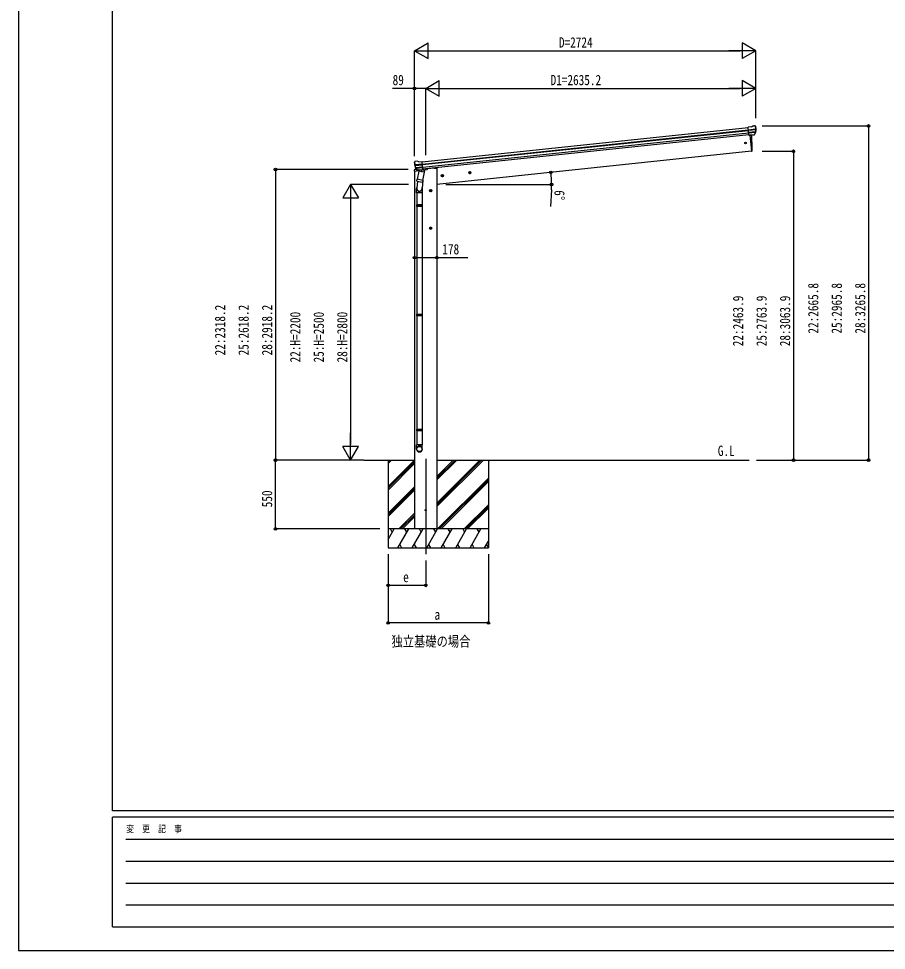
# Model space of a CAD drawing. Units: millimetres, scale not verified. Extents: x -10512 to 10512, y -7425 to 7425.
# Drawn here: x -10512 to -3585, y -7425 to 10 of the extents above; entities that cross this region are included whole.
import ezdxf
from ezdxf.enums import TextEntityAlignment as Align

# ---------------------------------------------------------------- set-up
doc = ezdxf.new("R2010")
doc.units = ezdxf.units.MM
doc.header["$LTSCALE"] = 40
for name, color, linetype in [('0-2_USER1', 3, 'Continuous'), ('0-3_YKK_12', 2, 'Continuous'), ('0-4_YKK_13', 4, 'Continuous'), ('0-5_YKK_A1', 4, 'Continuous'), ('0-6_YKK_D', 6, 'Continuous'), ('0-7_YKK_ZWAK', 7, 'Continuous')]:
    doc.layers.add(name, color=color, linetype=linetype)
doc.styles.add('ＭＳ ゴシック', font='')
doc.styles.get('ＭＳ ゴシック').set_extended_font_data('MS Gothic')

msp = doc.modelspace()

# ---------------------------------------------------------------- linework, layer by layer
at = {"layer": '0-3_YKK_12'}
msp.add_line((-7262.45, -3503.29), (-7262.45, -4262.5), dxfattribs=at)
at = {"layer": '0-4_YKK_13'}
for p, q in [((-4662.86, -853.55), (-4689.38, -856.34)), ((-4682.6, -920.89), (-4689.38, -856.34)), ((-4687.23, -876.87), (-4627.49, -870.59)), ((-4627.01, -876.46), (-4686.61, -882.72)), ((-4636.54, -844.75), (-4636.55, -844.75)), ((-4632.88, -845.84), (-4632.88, -845.84)), ((-4632.88, -845.84), (-4628.56, -849.34)), ((-4628.56, -849.34), (-4627.7, -850.04)), ((-4626.31, -853.73), (-4626.62, -851.88)), ((-4627.85, -893.21), (-4684.88, -899.21)), ((-4629.23, -897.88), (-4684.41, -903.67)), ((-4639.25, -916.11), (-4682.62, -920.67)), ((-4682.6, -920.89), (-4672.65, -919.85)), ((-4675.72, -920.17), (-4662.22, -1048.56)), ((-4672.65, -919.85), (-4672.38, -919.91)), ((-4672.38, -919.91), (-4647.05, -917.25)), ((-4647.05, -917.25), (-4646.8, -917.13)), ((-4646.8, -917.13), (-4639.11, -916.32)), ((-4637.79, -914.45), (-4628.35, -896.15)), ((-4636.74, -914.88), (-4626.62, -896.62)), ((-4662.22, -1048.56), (-4660.17, -1048.27)), ((-7353.37, -1140.36), (-7353.45, -1138.49)), ((-7352.08, -1135.59), (-7352.78, -1136.45)), ((-7348.59, -1131.27), (-7352.08, -1135.59)), ((-7288.98, -1150.33), (-7348.71, -1156.6)), ((-7348.59, -1131.27), (-7348.58, -1131.27)), ((-7347.96, -1162.44), (-7288.36, -1156.18)), ((-7345.23, -1129.45), (-7345.22, -1129.45)), ((-7330.45, -1198), (-7344.15, -1182.25)), ((-7343.66, -1178.66), (-7286.63, -1172.66)), ((-7329.51, -1197.36), (-7342.56, -1181.43)), ((-7341.33, -1182.93), (-7286.16, -1177.13)), ((-7317.66, -1132.58), (-7291.13, -1129.8)), ((-7284.35, -1194.35), (-7291.13, -1129.8)), ((-7248.07, -1187.61), (-7248.48, -1190.78)), ((-7355.03, -1199.1), (-7355.93, -1205.93)), ((-7355.93, -1205.93), (-7318.49, -1202)), ((-7333.48, -1194.52), (-7352.37, -1196.51)), ((-7317.09, -1206.32), (-7330.45, -1271.98)), ((-7320.15, -1198.11), (-7327.84, -1198.92)), ((-7327.75, -1198.68), (-7284.37, -1194.12)), ((-7327.07, -1197.96), (-7325.51, -1197.8)), ((-7325.51, -1197.8), (-7287.97, -1193.85)), ((-7323.72, -1198.26), (-7323.86, -1198.99)), ((-7323.25, -1200.12), (-7298.5, -1209.87)), ((-7319.88, -1198.18), (-7320.15, -1198.11)), ((-7294.55, -1195.51), (-7319.88, -1198.18)), ((-7272.21, -1215.46), (-7317.09, -1206.32)), ((-7314.91, -1203.4), (-7315.57, -1206.63)), ((-7294.11, -1194.88), (-7297.03, -1209.23)), ((-7294.29, -1195.39), (-7294.55, -1195.51)), ((-7284.35, -1194.35), (-7294.29, -1195.39)), ((-7287.97, -1193.85), (-7286.4, -1193.69)), ((-7285.57, -1281.11), (-7272.21, -1215.46)), ((-7284.59, -1191.8), (-7283.66, -1191.99)), ((-7283.66, -1191.99), (-7272.46, -1208.92)), ((-7279.71, -1197.92), (-7252.92, -1195.1)), ((-7272.46, -1208.92), (-7273.73, -1215.15)), ((-7328.04, -1287.27), (-7333.6, -1342.99)), ((-7332.93, -1284.23), (-7330.44, -1271.98)), ((-7332.71, -1285.63), (-7332.71, -1285.62)), ((-7331.38, -1286.59), (-7290.42, -1294.92)), ((-7285.57, -1281.11), (-7330.45, -1271.98)), ((-7285.13, -1278.97), (-7291.79, -1346.72)), ((-7285.58, -1281.11), (-7288.12, -1293.58)), ((-7335.75, -1380.15), (-7335.75, -1345.8)), ((-7289.75, -1380.15), (-7335.75, -1380.15)), ((-7333.75, -1380.15), (-7333.75, -1476.9)), ((-7291.75, -1380.15), (-7291.75, -1476.9)), ((-7289.75, -1345.5), (-7289.75, -1380.15)), ((-7335.75, -1478.9), (-7334.75, -1476.9)), ((-7289.75, -1478.9), (-7335.75, -1478.9)), ((-7289.75, -1486.9), (-7335.75, -1486.9)), ((-7290.75, -1476.9), (-7334.75, -1476.9)), ((-7289.75, -1478.9), (-7290.75, -1476.9)), ((-7289.75, -1486.9), (-7290.75, -1488.9)), ((-7289.75, -1478.9), (-7289.75, -1486.9)), ((-7290.75, -1488.9), (-7334.75, -1488.9)), ((-7333.75, -1488.9), (-7333.75, -2350.58)), ((-7291.75, -1488.9), (-7291.75, -2350.58)), ((-7335.75, -2352.58), (-7334.75, -2350.58)), ((-7289.75, -2352.58), (-7335.75, -2352.58)), ((-7289.75, -2360.58), (-7335.75, -2360.58)), ((-7290.75, -2350.58), (-7334.75, -2350.58)), ((-7290.75, -2362.58), (-7334.75, -2362.58)), ((-7333.75, -2362.58), (-7333.75, -3268.27)), ((-7291.75, -2362.58), (-7291.75, -3268.27)), ((-7289.75, -2352.58), (-7290.75, -2350.58)), ((-7289.75, -2360.58), (-7290.75, -2362.58)), ((-7289.75, -2352.58), (-7289.75, -2360.58)), ((-7335.75, -3270.27), (-7334.75, -3268.27)), ((-7289.75, -3270.27), (-7335.75, -3270.27)), ((-7290.75, -3268.27), (-7334.75, -3268.27)), ((-7289.75, -3270.27), (-7290.75, -3268.27)), ((-7289.75, -3270.27), (-7289.75, -3278.27)), ((-7289.75, -3278.27), (-7335.75, -3278.27)), ((-7290.75, -3280.27), (-7334.75, -3280.27)), ((-7333.75, -3280.27), (-7333.75, -3390.27)), ((-7291.75, -3280.27), (-7291.75, -3390.27)), ((-7289.75, -3278.27), (-7290.75, -3280.27)), ((-7335.75, -3424.41), (-7335.75, -3390.27)), ((-7289.75, -3390.27), (-7335.75, -3390.27)), ((-7289.75, -3424.41), (-7289.75, -3390.27))]:
    msp.add_line(p, q, dxfattribs=at)
for points in [[(-4662.86, -853.55), (-4651.26, -846.58), (-4651.26, -846.58)], [(-4650.03, -846.17), (-4650.03, -846.17), (-4636.55, -844.75)], [(-7331.74, -1128.03), (-7331.74, -1128.03), (-7345.22, -1129.45)], [(-7317.66, -1132.58), (-7330.45, -1128.18), (-7330.45, -1128.18)], [(-7335.75, -1478.9), (-7335.75, -1486.9), (-7334.75, -1488.9)], [(-7335.75, -2352.58), (-7335.75, -2360.58), (-7334.75, -2362.58)], [(-7335.75, -3270.27), (-7335.75, -3278.27), (-7334.75, -3280.27)]]:
    msp.add_lwpolyline(points, dxfattribs=at)
for centre, radius in [((-4709.42, -982.22), 6.5), ((-7262.45, -3912.5), 4.5)]:
    msp.add_circle(centre, radius, dxfattribs=at)
for centre, radius, start, end in [((-4649.72, -849.16), 3, 96.02369, 120.97631), ((-4636.03, -849.73), 5, 51.04426, 95.95574), ((-4819.87, -875.38), 192.44, 1.4271, 6.57578), ((-4827.2, -874.85), 200.2, 354.20009, 359.53883), ((-4582.22, -868.48), 45.32, 182.67122, 185.64518), ((-4626.82, -877.8), 1.35, 95.1605, 97.91927), ((-4624.22, -876.24), 2.74, 179.02151, 184.43412), ((-4827.2, -874.85), 202, 354.13916, 6), ((-5557.82, -1008.34), 900.99, 357.6414, 5.70688), ((-4639.36, -913.43), 2.99, 285.2717, 331.00739), ((-4631.01, -894.78), 3, 332.69111, 354.20009), ((-4629.24, -895.17), 3, 331, 354.13916), ((-4660.59, -1045.3), 3, 278, 357.63919), ((-7152.48, -1119.24), 202, 186, 197.86084), ((-7159.54, -1121.29), 192.44, 185.42422, 190.5729), ((-7393.44, -1163.95), 45.32, 6.35482, 9.32878), ((-7344.7, -1134.42), 5, 96.04426, 140.95574), ((-7350.74, -1162.81), 2.74, 7.56588, 12.97849), ((-7347.87, -1163.79), 1.35, 94.08073, 96.8395), ((-7152.48, -1119.24), 200.2, 192.46117, 197.79991), ((-7341.89, -1180.28), 3, 197.86084, 221), ((-7340.24, -1179.53), 3, 197.79991, 219.30889), ((-7331.43, -1131.01), 3, 71.02369, 95.97631), ((-7352.06, -1199.49), 3, 96, 172.5), ((-7328.19, -1196.04), 2.99, 220.99261, 266.7283), ((-7327.13, -1197.46), 0.5, 240.73754, 276), ((-7324.21, -1198.16), 0.5, 348.5, 96), ((-7322.88, -1199.19), 1, 168.5, 248.5), ((-7298.02, -1208.96), 1.03, 242.53897, 344.46569), ((-7293.52, -1195.04), 0.604, 93.09842, 164.70595), ((-7286.46, -1193.19), 0.5, 276, 311.26246), ((-7253.44, -1190.13), 5, 276, 352.5), ((-7331.03, -1284.65), 1.95, 167.54017, 209.97766), ((-7330.98, -1284.63), 2, 209.90962, 258.5), ((-7290.02, -1292.96), 2, 258.5, 341.96843), ((-7305.75, -1345.8), 30, 177.45142, 180)]:
    msp.add_arc(centre, radius, start, end, dxfattribs=at)
for centre, major_axis, ratio, start_param, end_param in [((-4628.57, -853.34), (-0.87, 5.91), 0.020485, 0.671432, 1.5691306), ((-4633.97, -848.82), (5.88, -1.31), 0.24881, 0.460585, 0.4641038), ((-4629.59, -852.37), (-2.34, 1.9), 0.995767, 3.9859716, 4.712389), ((-4824.9, -896.8), (-20.92, 199.05), 0.994373, 4.7113789, 4.7277536), ((-4639.56, -913.13), (-0.11, 3), 0.642905, 3.2459383, 4.203928), ((-4639.43, -913.33), (1.66, -2.51), 0.997631, 5.8041905, 5.8929484), ((-4639.5, -913.23), (3.53, -2.11), 0.650902, 5.2561448, 5.3289554), ((-4637.13, -912.88), (1.08, 3.13), 0.040856, 2.1135035, 2.1416249), ((-7350.45, -1138.34), (1.9, 2.34), 0.995767, 1.5707963, 2.2972137), ((-7346.9, -1133.96), (-5.48, -2.51), 0.24881, 5.8190815, 5.8226003), ((-7351.24, -1139.5), (-0.38, 5.97), 0.020485, 4.7140547, 5.6117533), ((-7150.17, -1141.19), (-20.92, 199.05), 0.994373, 1.5554317, 1.5718064), ((-7330.49, -1195.96), (-1.71, 2.84), 0.040856, 4.1415604, 4.1696818), ((-7328.06, -1195.7), (-0.51, 2.96), 0.642905, 2.0792573, 3.037247), ((-7328.1, -1195.81), (-3.02, -2.79), 0.650902, 0.9542299, 1.0270405), ((-7328.15, -1195.93), (-1.1, -2.8), 0.997631, 0.3902369, 0.4789948), ((-7312.75, -1345.5), (23, 0), 0.996195, 2.621936, 6.6074797), ((-7312.75, -1345.5), (21, 0), 0.996195, 3.0215498, 6.2247991), ((-7312.75, -3422.67), (-23, 0), 0.996195, 3.1415927, 6.2831853), ((-7312.75, -3424.41), (-23, 0), 0.996195, 3.1415927, 6.2831853), ((-7312.75, -3424.41), (0, -23.43), 0.981806, 4.712389, 7.8539816)]:
    msp.add_ellipse(centre, major_axis=major_axis, ratio=ratio, start_param=start_param, end_param=end_param, dxfattribs=at)
msp.add_ellipse((-7312.75, -3424.41), major_axis=(21, 0), ratio=0.996195, dxfattribs=at)
at = {"layer": '0-5_YKK_A1'}
for p, q in [((-7290.92, -1131.79), (-4689.18, -858.33)), ((-7288.94, -1150.68), (-4687.19, -877.23)), ((-7288.51, -1154.86), (-4686.75, -881.4)), ((-7286.41, -1174.72), (-4684.66, -901.26)), ((-4682.9, -918), (-7284.65, -1191.46)), ((-7192.45, -1182), (-7248.1, -1187.85)), ((-7192.45, -1182), (-7173.45, -1182)), ((-7173.45, -1182), (-7173.45, -4062.5)), ((-7351.45, -1205.46), (-7351.45, -4062.5)), ((-7119.61, -1241.58), (-7139.5, -1243.67)), ((-7130.34, -1235.16), (-7136.41, -1239.57)), ((-7136.41, -1239.57), (-7135.62, -1247.04)), ((-7135.62, -1247.04), (-7128.77, -1250.09)), ((-7128.51, -1252.57), (-7130.6, -1232.68)), ((-7123.48, -1238.21), (-7130.34, -1235.16)), ((-6900.82, -1218.58), (-6920.71, -1220.67)), ((-6911.55, -1212.16), (-6917.62, -1216.58)), ((-6917.62, -1216.58), (-6916.84, -1224.04)), ((-6916.84, -1224.04), (-6909.98, -1227.09)), ((-6909.72, -1229.57), (-6911.81, -1209.68)), ((-6904.69, -1215.22), (-6911.55, -1212.16)), ((-7212.49, -1362.5), (-7232.49, -1362.5)), ((-7222.49, -1354.99), (-7228.99, -1358.75)), ((-7228.99, -1358.75), (-7228.99, -1366.25)), ((-7228.99, -1366.25), (-7222.49, -1370.01)), ((-7222.49, -1372.5), (-7222.49, -1352.5)), ((-7215.99, -1358.75), (-7222.49, -1354.99)), ((-7212.53, -1662.56), (-7232.53, -1662.56)), ((-7222.53, -1655.05), (-7229.03, -1658.81)), ((-7229.03, -1658.81), (-7229.03, -1666.31)), ((-7229.03, -1666.31), (-7222.53, -1670.06)), ((-7222.53, -1672.56), (-7222.53, -1652.56)), ((-7216.03, -1658.81), (-7222.53, -1655.05)), ((-7755.51, -3512.5), (-7351.45, -3512.5)), ((-7562.45, -3512.5), (-7562.45, -4212.5)), ((-7562.45, -3539.88), (-7535.07, -3512.5)), ((-7562.45, -3525.74), (-7549.21, -3512.5)), ((-7562.45, -3723.73), (-7351.45, -3512.73)), ((-7562.45, -3737.87), (-7351.45, -3526.88)), ((-7562.45, -3752.01), (-7351.45, -3541.02)), ((-7173.45, -3512.5), (-4679.45, -3512.5)), ((-7173.45, -3883.52), (-6802.44, -3512.5)), ((-7173.45, -3855.23), (-6830.72, -3512.5)), ((-7173.45, -3869.37), (-6816.58, -3512.5)), ((-7173.45, -3671.39), (-7014.57, -3512.5)), ((-7173.45, -3657.24), (-7028.71, -3512.5)), ((-7173.45, -3643.1), (-7042.85, -3512.5)), ((-6762.45, -3512.5), (-6762.45, -4212.5)), ((-7168.59, -4062.5), (-6762.45, -3656.36)), ((-7154.45, -4062.5), (-6762.45, -3670.5)), ((-7140.31, -4062.5), (-6762.45, -3684.65)), ((-7562.45, -3935.86), (-7351.45, -3724.87)), ((-7562.45, -3950), (-7351.45, -3739.01)), ((-7562.45, -3964.14), (-7351.45, -3753.15)), ((-7476.96, -4062.5), (-7351.45, -3937)), ((-6956.46, -4062.5), (-6762.45, -3868.49)), ((-6942.32, -4062.5), (-6762.45, -3882.63)), ((-6928.17, -4062.5), (-6762.45, -3896.78)), ((-7462.82, -4062.5), (-7351.45, -3951.14)), ((-7448.67, -4062.5), (-7351.45, -3965.28)), ((-6762.45, -4062.5), (-7562.45, -4062.5)), ((-7562.45, -4146.33), (-7514.05, -4062.5)), ((-7529.05, -4088.48), (-7544.05, -4062.5)), ((-7485.18, -4212.5), (-7398.58, -4062.5)), ((-7413.58, -4088.48), (-7428.58, -4062.5)), ((-7369.71, -4212.5), (-7283.11, -4062.5)), ((-7298.11, -4088.48), (-7313.11, -4062.5)), ((-7254.24, -4212.5), (-7167.64, -4062.5)), ((-7182.64, -4088.48), (-7197.64, -4062.5)), ((-7138.77, -4212.5), (-7052.17, -4062.5)), ((-7067.17, -4088.48), (-7082.17, -4062.5)), ((-7023.3, -4212.5), (-6936.7, -4062.5)), ((-6966.7, -4062.5), (-6951.7, -4088.48)), ((-6907.83, -4212.5), (-6821.23, -4062.5)), ((-6836.23, -4088.48), (-6851.23, -4062.5)), ((-6792.36, -4212.5), (-6762.45, -4160.69)), ((-7562.45, -4212.5), (-6762.45, -4212.5)), ((-7470.19, -4186.52), (-7455.19, -4212.5)), ((-7354.71, -4186.52), (-7339.71, -4212.5)), ((-7239.24, -4186.52), (-7224.25, -4212.5)), ((-7123.77, -4186.52), (-7108.78, -4212.5)), ((-7008.3, -4186.52), (-6993.31, -4212.5)), ((-6892.83, -4186.52), (-6877.84, -4212.5)), ((-6777.36, -4186.52), (-6762.45, -4212.35))]:
    msp.add_line(p, q, dxfattribs=at)
for points in [[(-4675.72, -920.17), (-4662.22, -1048.55), (-7173.45, -1312.5)], [(-7128.77, -1250.09), (-7122.69, -1245.68), (-7123.48, -1238.21)], [(-6909.98, -1227.09), (-6903.91, -1222.68), (-6904.69, -1215.22)], [(-7222.49, -1370.01), (-7215.99, -1366.25), (-7215.99, -1358.75)], [(-7222.53, -1670.06), (-7216.03, -1666.31), (-7216.03, -1658.81)]]:
    msp.add_lwpolyline(points, dxfattribs=at)
for centre, radius in [((-7129.55, -1242.62), 8.5), ((-7129.55, -1242.62), 7.7), ((-7129.55, -1242.62), 6.5), ((-6910.76, -1219.63), 8.5), ((-6910.76, -1219.63), 7.7), ((-6910.76, -1219.63), 6.5), ((-7222.49, -1362.5), 8.5), ((-7222.49, -1362.5), 7.7), ((-7222.49, -1362.5), 6.5), ((-7222.53, -1662.56), 8.5), ((-7222.53, -1662.56), 7.7), ((-7222.53, -1662.56), 6.5)]:
    msp.add_circle(centre, radius, dxfattribs=at)
at = {"layer": '0-6_YKK_D'}
for p, q in [((-7351.33, -246.74), (-7243.08, -184.24)), ((-7243.08, -309.24), (-7243.08, -184.24)), ((-4627.28, -246.74), (-4735.54, -184.24)), ((-4735.54, -184.24), (-4735.54, -309.24)), ((-7351.33, -1077.81), (-7351.33, -245.74)), ((-7351.33, -246.74), (-7243.08, -309.24)), ((-7351.33, -246.74), (-7134.83, -246.74)), ((-7226.33, -246.74), (-4752.28, -246.74)), ((-4627.28, -246.74), (-4843.79, -246.74)), ((-4627.28, -246.74), (-4735.54, -309.24)), ((-4627.28, -783.92), (-4627.28, -245.74)), ((-7262.41, -546.74), (-7154.16, -484.24)), ((-7154.16, -609.24), (-7154.16, -484.24)), ((-4627.2, -546.74), (-4735.46, -484.24)), ((-4735.46, -484.24), (-4735.46, -609.24)), ((-7351.41, -1087.77), (-7351.41, -545.74)), ((-7262.41, -1079.64), (-7262.41, -545.74)), ((-7262.41, -1079.64), (-7262.41, -545.74)), ((-7262.41, -546.74), (-7154.16, -609.24)), ((-7262.41, -546.74), (-7045.91, -546.74)), ((-7137.41, -546.74), (-4752.2, -546.74)), ((-4627.2, -546.74), (-4843.71, -546.74)), ((-4627.2, -546.74), (-4735.46, -609.24)), ((-4627.2, -783.92), (-4627.2, -545.74)), ((-4576.45, -846.74), (-3726.2, -846.74)), ((-3727.2, -846.74), (-3727.2, -3512.5)), ((-4576.45, -1048.56), (-4326.2, -1048.56)), ((-4327.2, -1048.56), (-4327.2, -3512.5)), ((-7401.43, -1194.3), (-8463.45, -1194.3)), ((-8462.45, -1194.3), (-8462.45, -3512.5)), ((-7862.45, -1312.5), (-7924.95, -1420.75)), ((-7399.73, -1312.5), (-7863.45, -1312.5)), ((-7862.45, -1312.5), (-7799.95, -1420.75)), ((-7862.45, -1312.5), (-7862.45, -1529.01)), ((-7102.83, -1312.89), (-6257.34, -1312.89)), ((-6259.32, -1355.38), (-6265.52, -1489.23)), ((-7924.95, -1420.75), (-7799.95, -1420.75)), ((-7862.45, -1437.5), (-7862.45, -3387.5)), ((-7862.45, -3512.5), (-7862.45, -3295.99)), ((-7862.45, -3512.5), (-7924.95, -3404.25)), ((-7799.95, -3404.25), (-7924.95, -3404.25)), ((-7862.45, -3512.5), (-7799.95, -3404.25)), ((-7760.48, -3512.5), (-8463.45, -3512.5)), ((-7760.48, -3512.5), (-8463.45, -3512.5)), ((-8462.45, -4062.5), (-8462.45, -3512.5)), ((-7760.48, -3512.5), (-7863.45, -3512.5)), ((-4622.61, -3512.5), (-3726.2, -3512.5)), ((-4622.61, -3512.5), (-4326.2, -3512.5)), ((-7628.14, -4062.5), (-8463.45, -4062.5)), ((-7562.54, -4262.5), (-7562.54, -4813.5)), ((-7562.54, -4262.5), (-7562.54, -4513.5)), ((-6762.54, -4263.5), (-6762.54, -4813.5)), ((-7262.54, -4313.88), (-7262.54, -4513.5)), ((-7262.54, -4512.5), (-7562.54, -4512.5)), ((-6762.54, -4812.5), (-7562.54, -4812.5))]:
    msp.add_line(p, q, dxfattribs=at)
for points in [[(-7262.41, -546.74), (-7351.41, -546.74), (-7527.91, -546.74)], [(-7351.49, -1897.05), (-7173.49, -1897.05), (-6924.99, -1897.05)]]:
    msp.add_lwpolyline(points, dxfattribs=at)
for centre in [(-7351.41, -546.74), (-3727.2, -846.74), (-4327.2, -1048.56), (-8462.45, -1194.3), (-6263.37, -1216.84), (-6258.34, -1312.89), (-7351.49, -1897.05), (-7173.49, -1897.05), (-8462.45, -3512.5), (-8462.45, -3512.5), (-4327.2, -3512.5), (-3727.2, -3512.5), (-8462.45, -4062.5), (-7562.54, -4512.5), (-7262.54, -4512.5), (-7562.54, -4812.5), (-6762.54, -4812.5)]:
    msp.add_circle(centre, 10.62, dxfattribs=at)
for start, end in [(0, 6), (357.34965, 0)]:
    msp.add_arc((-7177.19, -1312.89), 918.85, start, end, dxfattribs=at)
at = {"layer": '0-7_YKK_ZWAK'}
for p, q in [((-9762.45, -6312.5), (-9762.45, 6937.5)), ((9737.55, -6312.5), (-9762.45, -6312.5)), ((-3262.45, -6362.5), (-9762.45, -6362.5)), ((-9762.45, -7237.5), (-9762.45, -6362.5)), ((-9656.2, -6537.5), (-3387.45, -6537.5)), ((-9656.2, -6712.5), (-3387.45, -6712.5)), ((-9656.2, -6887.5), (-3387.45, -6887.5)), ((-9656.2, -7062.5), (-3387.45, -7062.5)), ((-9762.45, -7237.5), (-3262.45, -7237.5))]:
    msp.add_line(p, q, dxfattribs=at)
msp.add_lwpolyline([(-10512.5, -7425), (10512.5, -7425), (10512.5, 7425), (-10512.5, 7425)], close=True, dxfattribs=at)

# ---------------------------------------------------------------- texts
at = {"layer": '0-2_USER1', "style": 'ＭＳ ゴシック', "width": 0.8}
for s, p in [('G.L', (-4930.5, -3504.5)), ('独立基礎の場合', (-7535.5, -5025.5))]:
    msp.add_text(s, height=82.48, dxfattribs=at).set_placement(p, align=Align.BOTTOM_LEFT)
at = {"layer": '0-6_YKK_D', "style": 'ＭＳ ゴシック', "width": 0.8}
for s, p in [('D=2724', (-6199.31, -245.74)), ('89', (-7526.91, -545.74)), ('D1=2635.2', (-6265.81, -545.74)), ('178', (-7129.99, -1896.05)), ('e', (-7442.54, -4511.5)), ('a', (-7192.54, -4811.5))]:
    msp.add_text(s, height=82.48, dxfattribs=at).set_placement(p, align=Align.BOTTOM_LEFT)
for s, rotation, p in [('6°', 267.35, (-6258.37, -1356.42)), ('22:2665.8', 90, (-4103.2, -2503.62)), ('25:2965.8', 90, (-3915.7, -2503.62)), ('28:3265.8', 90, (-3728.2, -2503.62)), ('22:2463.9', 90, (-4703.2, -2604.53)), ('25:2763.9', 90, (-4515.7, -2604.53)), ('28:3063.9', 90, (-4328.2, -2604.53)), ('22:2318.2', 90, (-8838.45, -2677.4)), ('25:2618.2', 90, (-8650.95, -2677.4)), ('28:2918.2', 90, (-8463.45, -2677.4)), ('22:H=2200', 90, (-8238.45, -2733.5)), ('25:H=2500', 90, (-8050.95, -2733.5)), ('28:H=2800', 90, (-7863.45, -2733.5)), ('550', 90, (-8463.45, -3889.5))]:
    msp.add_text(s, height=82.48, rotation=rotation, dxfattribs=at).set_placement(p, align=Align.BOTTOM_LEFT)
at = {"layer": '0-7_YKK_ZWAK', "style": 'ＭＳ ゴシック', "width": 0.8}
msp.add_text('変  更  記  事', height=54.99, dxfattribs=at).set_placement((-9653.28, -6500), align=Align.BOTTOM_LEFT)

doc.saveas('drawing.dxf')
